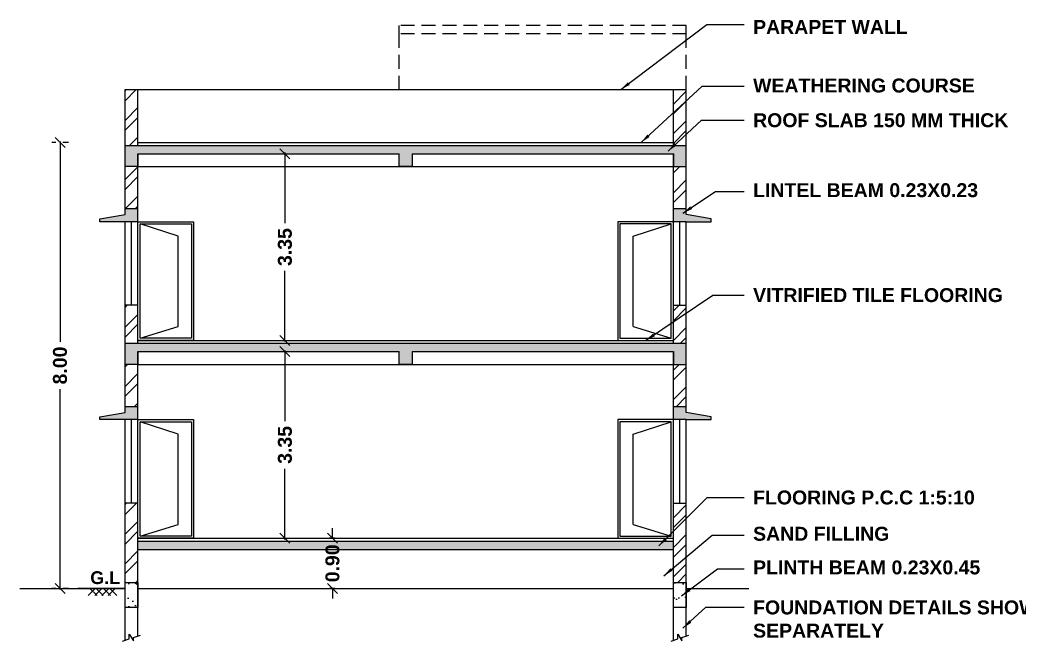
# Model space of a CAD drawing. Header units: metres. Extents: x 5701 to 70840, y 2546 to 3839.
# Drawn here: x 6028.83 to 6046.76, y 2647.17 to 2658.31 of the extents above; entities that cross this region are included whole.
import ezdxf

# ---------------------------------------------------------------- set-up
doc = ezdxf.new("R2010")
doc.units = ezdxf.units.M
doc.header["$PDMODE"] = 34
doc.linetypes.add('DOT2', pattern=[0.125, 0, -0.125])
doc.linetypes.add('HIDDEN', pattern=[0.375, 0.25, -0.125])
for name, color, linetype in [('BLK_3_FLR_0_REGULAR_ROOM_1', 7, 'Continuous'), ('BLK_3_FLR_1_REGULAR_ROOM_1', 7, 'Continuous'), ('BLK_3_HT_OF_BLDG', 7, 'Continuous'), ('BLK_3_PLINTH_HEIGHT', 7, 'Continuous')]:
    doc.layers.add(name, color=color, linetype=linetype)
doc.styles.get("Standard").update_dxf_attribs({"font": 'arialbd.ttf'})
doc.dimstyles.get("Standard").update_dxf_attribs({"dimtxt": 0.18, "dimasz": 0.18, "dimexe": 0.18, "dimexo": 0.0625, "dimgap": 0.09, "dimtad": 0, "dimtih": 1, "dimtoh": 1, "dimdec": 4, "dimzin": 0, "dimdsep": 46, "dimtxsty": 'Standard', "dimcen": 0.09, "dimsd1": 1, "dimsd2": 1, "dimadec": 0, "dimazin": 0, "dimtfac": 1, "dimtdec": 4, "dimtofl": 0, "dimtmove": 0, "dimatfit": 3, "dimfxl": 0, "dimtolj": 1, "dimtzin": 0, "dimarcsym": 0})
doc.dimstyles.new('STANDARD$0', dxfattribs={"dimtxt": 0.25, "dimasz": 0.18, "dimexe": 0.15, "dimexo": 0.15, "dimgap": 0.1, "dimtad": 0, "dimzin": 0, "dimdsep": 46, "dimtxsty": 'Standard', "dimblk": 'OBLIQUE', "dimcen": 0.0625, "dimdle": 0.02, "dimadec": 0, "dimazin": 0, "dimtfac": 1, "dimtix": 1, "dimtofl": 0, "dimtmove": 2, "dimatfit": 3, "dimldrblk": 'OBLIQUE', "dimfxl": 0, "dimtolj": 1, "dimtzin": 0, "dimarcsym": 0})
pattern_1 = [(50, (-13325.0825, -33896.01918), (0.286904073, -0.025100854), [0.03, -0.33]), (355, (-13325.0825, -33896.01918), (-0.0555005334, 0.3008768535), [0.024, -0.264]), (100.45144446, (-13325.0586, -33896.02127), (0.2314035387, 0.2757759964), [0.0254960768, -0.2804568448]), (46.1842, (-13325.0825, -33895.93918), (0.4268965323, -0.0662077123), [0.045, -0.495]), (96.6356355, (-13325.04692, -33895.9447), (0.3738647783, 0.3896474403), [0.038244137, -0.420685504]), (351.184164, (-13325.0825, -33895.93918), (0.373864778, 0.38964744), [0.036, -0.3960000004]), (21, (-13325.0425, -33895.95918), (0.2387628208, -0.1610475563), [0.03, -0.33]), (326, (-13325.0425, -33895.95918), (0.0973261328, 0.290060018), [0.024, -0.264]), (71.45144474, (-13325.0226, -33895.9726), (0.3360889507, 0.1290124611), [0.025496076, -0.2804568448]), (37.5, (-13325.0825, -33896.01918), (0.00486394213, 0.13315754153), [0, -0.2608, 0, -0.268, 0, -0.265]), (7.5, (-13325.0825, -33896.01918), (0.105227815, 0.15776468475), [0, -0.1528, 0, -0.2548, 0, -0.101]), (327.5, (-13325.1717, -33896.01918), (0.21352897447, -0.0090219487), [0, -0.1, 0, -0.312, 0, -0.414]), (317.5, (-13325.2117, -33896.01918), (0.2332744677, 0.0400419929), [0, -0.13, 0, -0.2072, 0, -0.294])]
pattern_2 = [(50, (-13325.0825, -33896.0192), (0.573808146, -0.050201708), [0.06, -0.66]), (355, (-13325.0825, -33896.0192), (-0.111001067, 0.601753707), [0.048, -0.528]), (100.4514445, (-13325.0347, -33896.02336), (0.4628070774, 0.551551993), [0.050992154, -0.56091369]), (46.1842, (-13325.0825, -33895.8592), (0.853793065, -0.132415425), [0.09, -0.99]), (96.6356355, (-13325.01135, -33895.8702), (0.747729557, 0.77929488), [0.076488274, -0.841371008]), (351.184164, (-13325.0825, -33895.8592), (0.747729556, 0.77929488), [0.072, -0.792]), (21, (-13325.0025, -33895.8992), (0.4775256417, -0.3220951125), [0.06, -0.66]), (326, (-13325.0025, -33895.8992), (0.1946522655, 0.580120036), [0.048, -0.528]), (71.4514447, (-13324.9627, -33895.926), (0.6721779014, 0.258024922), [0.050992152, -0.56091369]), (37.5, (-13325.0825, -33896.01918), (0.0097278843, 0.2663150831), [0, -0.5216, 0, -0.536, 0, -0.53]), (7.5, (-13325.0825, -33896.01918), (0.21045563, 0.3155293695), [0, -0.3056, 0, -0.5096, 0, -0.202]), (327.5, (-13325.2609, -33896.01918), (0.4270579489, -0.0180438974), [0, -0.2, 0, -0.624, 0, -0.828]), (317.5, (-13325.3409, -33896.01918), (0.4665489355, 0.080083986), [0, -0.26, 0, -0.4144, 0, -0.588])]
pattern_3 = [(50, (-13325.0825, -33892.46918), (0.286904073, -0.025100854), [0.03, -0.33]), (355, (-13325.0825, -33892.46918), (-0.0555005334, 0.3008768535), [0.024, -0.264]), (100.45144446, (-13325.0586, -33892.47127), (0.2314035387, 0.2757759964), [0.0254960768, -0.2804568448]), (46.1842, (-13325.0825, -33892.38918), (0.4268965323, -0.0662077123), [0.045, -0.495]), (96.6356355, (-13325.04692, -33892.3947), (0.3738647783, 0.3896474403), [0.038244137, -0.420685504]), (351.184164, (-13325.0825, -33892.38918), (0.373864778, 0.38964744), [0.036, -0.3960000004]), (21, (-13325.0425, -33892.40918), (0.2387628208, -0.1610475563), [0.03, -0.33]), (326, (-13325.0425, -33892.40918), (0.0973261328, 0.290060018), [0.024, -0.264]), (71.45144474, (-13325.0226, -33892.4226), (0.3360889507, 0.1290124611), [0.025496076, -0.2804568448]), (37.5, (-13325.0825, -33892.46918), (0.00486394213, 0.13315754153), [0, -0.2608, 0, -0.268, 0, -0.265]), (7.5, (-13325.0825, -33892.46918), (0.105227815, 0.15776468475), [0, -0.1528, 0, -0.2548, 0, -0.101]), (327.5, (-13325.1717, -33892.46918), (0.21352897447, -0.0090219487), [0, -0.1, 0, -0.312, 0, -0.414]), (317.5, (-13325.2117, -33892.46918), (0.2332744677, 0.0400419929), [0, -0.13, 0, -0.2072, 0, -0.294])]

# ---------------------------------------------------------------- blocks, each defined once
blk = doc.blocks.new('sed')
for p, q in [((8755.637, 37479.925), (8754.788, 37479.925)), ((8755.102, 37479.925), (8754.975, 37479.799)), ((8755.008, 37479.925), (8755.135, 37479.799)), ((8755.219, 37479.925), (8755.093, 37479.799)), ((8755.121, 37479.925), (8755.247, 37479.799)), ((8755.347, 37479.925), (8755.22, 37479.799)), ((8755.249, 37479.925), (8755.375, 37479.799)), ((8755.459, 37479.925), (8755.333, 37479.799)), ((8755.366, 37479.925), (8755.492, 37479.799))]:
    blk.add_line(p, q)
blk = doc.blocks.new('_Oblique')
at = {"color": 0, "linetype": 'ByBlock', "lineweight": -2}
blk.add_line((-0.5, -0.5), (0.5, 0.5), dxfattribs=at)
blk = doc.blocks.new('*D34')
at = {"layer": 'BLK_3_HT_OF_BLDG', "color": 0, "linetype": 'DOT2', "lineweight": -2}
for p, q in [((6029.702, 2656.112), (6029.402, 2656.112)), ((6029.702, 2648.112), (6029.402, 2648.112))]:
    blk.add_line(p, q, dxfattribs=at)
at = {"layer": 'BLK_3_HT_OF_BLDG', "color": 0, "lineweight": -2}
for p, q in [((6029.552, 2656.132), (6029.552, 2652.536)), ((6029.552, 2648.092), (6029.552, 2651.687))]:
    blk.add_line(p, q, dxfattribs=at)
at = {"layer": 'Defpoints', "color": 0}
for p in [(6032.108, 2656.112), (6029.552, 2648.112), (6032.108, 2648.112)]:
    blk.add_point(p, dxfattribs=at)
at = {"layer": 'BLK_3_HT_OF_BLDG', "color": 0, "lineweight": -2, "xscale": 0.18, "yscale": 0.18, "zscale": 0.18}
for p, rotation in [((6029.552, 2656.112), 90), ((6029.552, 2648.112), 270)]:
    blk.add_blockref('_Oblique', p, dxfattribs=dict(at, rotation=rotation))
at = {"layer": 'BLK_3_HT_OF_BLDG', "color": 0, "insert": (6029.552, 2652.112), "char_height": 0.25, "attachment_point": 5, "rotation": 90}
blk.add_mtext('\\A1;8.00', dxfattribs=at)
blk = doc.blocks.new('*D59')
at = {"layer": 'BLK_3_FLR_1_REGULAR_ROOM_1', "color": 0, "lineweight": -2}
for p, q in [((6033.587, 2655.932), (6033.587, 2654.665)), ((6033.587, 2652.542), (6033.587, 2653.809))]:
    blk.add_line(p, q, dxfattribs=at)
at = {"layer": 'BLK_3_FLR_1_REGULAR_ROOM_1', "color": 0, "linetype": 'DOT2', "lineweight": -2}
for p, q in [((6033.587, 2655.912), (6033.737, 2655.912)), ((6033.587, 2652.562), (6033.737, 2652.562))]:
    blk.add_line(p, q, dxfattribs=at)
at = {"layer": 'Defpoints', "color": 0}
for p in [(6033.587, 2655.912), (6033.587, 2652.562), (6033.587, 2652.562)]:
    blk.add_point(p, dxfattribs=at)
at = {"layer": 'BLK_3_FLR_1_REGULAR_ROOM_1', "color": 0, "lineweight": -2, "xscale": 0.18, "yscale": 0.18, "zscale": 0.18}
for p, rotation in [((6033.587, 2655.912), 90), ((6033.587, 2652.562), 270)]:
    blk.add_blockref('_Oblique', p, dxfattribs=dict(at, rotation=rotation))
at = {"layer": 'BLK_3_FLR_1_REGULAR_ROOM_1', "color": 0, "insert": (6033.587, 2654.237), "char_height": 0.25, "attachment_point": 5, "rotation": 90}
blk.add_mtext('\\A1;3.35', dxfattribs=at)
blk = doc.blocks.new('*D60')
at = {"layer": 'BLK_3_FLR_0_REGULAR_ROOM_1', "color": 0, "lineweight": -2}
for p, q in [((6033.587, 2652.382), (6033.587, 2651.115)), ((6033.587, 2648.992), (6033.587, 2650.259))]:
    blk.add_line(p, q, dxfattribs=at)
at = {"layer": 'BLK_3_FLR_0_REGULAR_ROOM_1', "color": 0, "linetype": 'DOT2', "lineweight": -2}
for p, q in [((6033.587, 2652.362), (6033.737, 2652.362)), ((6033.587, 2649.012), (6033.737, 2649.012))]:
    blk.add_line(p, q, dxfattribs=at)
at = {"layer": 'Defpoints', "color": 0}
for p in [(6033.587, 2652.362), (6033.587, 2649.012), (6033.587, 2649.012)]:
    blk.add_point(p, dxfattribs=at)
at = {"layer": 'BLK_3_FLR_0_REGULAR_ROOM_1', "color": 0, "lineweight": -2, "xscale": 0.18, "yscale": 0.18, "zscale": 0.18}
for p, rotation in [((6033.587, 2652.362), 90), ((6033.587, 2649.012), 270)]:
    blk.add_blockref('_Oblique', p, dxfattribs=dict(at, rotation=rotation))
at = {"layer": 'BLK_3_FLR_0_REGULAR_ROOM_1', "color": 0, "insert": (6033.587, 2650.687), "char_height": 0.25, "attachment_point": 5, "rotation": 90}
blk.add_mtext('\\A1;3.35', dxfattribs=at)
blk = doc.blocks.new('*D61')
at = {"layer": 'BLK_3_PLINTH_HEIGHT', "color": 0, "lineweight": -2}
for p, q in [((6034.44, 2649.012), (6034.44, 2649.192)), ((6034.44, 2648.112), (6034.44, 2647.932))]:
    blk.add_line(p, q, dxfattribs=at)
at = {"layer": 'BLK_3_PLINTH_HEIGHT', "color": 0, "linetype": 'DOT2', "lineweight": -2}
for p, q in [((6034.485, 2649.012), (6034.29, 2649.012)), ((6034.485, 2648.112), (6034.29, 2648.112))]:
    blk.add_line(p, q, dxfattribs=at)
at = {"layer": 'Defpoints', "color": 0}
for p in [(6034.635, 2649.012), (6034.44, 2648.112), (6034.635, 2648.112)]:
    blk.add_point(p, dxfattribs=at)
at = {"layer": 'BLK_3_PLINTH_HEIGHT', "color": 0, "lineweight": -2, "xscale": 0.18, "yscale": 0.18, "zscale": 0.18}
for p, rotation in [((6034.44, 2649.012), 270), ((6034.44, 2648.112), 90)]:
    blk.add_blockref('_Oblique', p, dxfattribs=dict(at, rotation=rotation))
at = {"layer": 'BLK_3_PLINTH_HEIGHT', "color": 0, "insert": (6034.44, 2648.562), "char_height": 0.25, "attachment_point": 5, "rotation": 90}
blk.add_mtext('\\A1;0.90', dxfattribs=at)

msp = doc.modelspace()

# ---------------------------------------------------------------- hatches: boundary and pattern name
h = msp.add_hatch()
h.set_pattern_fill('ANSI32', color=6)
h.set_pattern_definition([(45, (-13325.0825, -33895.2442), (-0.265165043, 0.265165043), []), (45, (-13324.90572, -33895.2442), (-0.265165043, 0.265165043), [])])
h.paths.add_polyline_path([(6040.78829, 2657.06153), (6040.55829, 2657.06153), (6040.55829, 2656.06153), (6040.78829, 2656.06153)])
h.paths.add_polyline_path([(6030.94829, 2657.06153), (6030.71829, 2657.06153), (6030.71829, 2656.06153), (6030.94829, 2656.06153)])
h.paths.add_polyline_path([(6030.94829, 2655.68153), (6030.71829, 2655.68153), (6030.71829, 2654.92153), (6030.94829, 2654.92153)])
h.paths.add_polyline_path([(6040.78829, 2655.68153), (6040.55829, 2655.68153), (6040.55829, 2654.92153), (6040.78829, 2654.92153)])
h.paths.add_polyline_path([(6040.78829, 2653.19153), (6040.55829, 2653.19153), (6040.55829, 2652.56153), (6040.55829, 2652.51153), (6040.78829, 2652.51153)])
h.paths.add_polyline_path([(6040.78829, 2652.13153), (6040.55829, 2652.13153), (6040.55829, 2651.37153), (6040.78829, 2651.37153)])
h.paths.add_polyline_path([(6030.94829, 2652.13153), (6030.71829, 2652.13153), (6030.71829, 2651.37153), (6030.94829, 2651.37153)])
h.paths.add_polyline_path([(6030.94829, 2653.19153), (6030.71829, 2653.19153), (6030.71829, 2652.51153), (6030.94829, 2652.51153)])
h.paths.add_polyline_path([(6030.94829, 2649.64153), (6030.71829, 2649.64153), (6030.71829, 2648.22001), (6030.94829, 2648.22001)])
h.paths.add_polyline_path([(6040.78829, 2649.64153), (6040.55829, 2649.64153), (6040.55829, 2649.01153), (6040.55829, 2648.22001), (6040.78829, 2648.22001)])
h = msp.add_hatch()
h.set_pattern_fill('AR-CONC', color=3, scale=0.04)
h.set_pattern_definition(pattern_3)
h.paths.add_polyline_path([(6035.63829, 2655.91153), (6035.63829, 2655.68153), (6035.86829, 2655.68153), (6035.86829, 2655.91153), (6040.55829, 2655.91153), (6040.55829, 2655.68153), (6040.78829, 2655.68153), (6040.78829, 2656.06153), (6040.55829, 2656.06153), (6030.71829, 2656.06153), (6030.71829, 2655.68153), (6030.94829, 2655.68153), (6030.94829, 2655.91153)])
h = msp.add_hatch()
h.set_pattern_fill('AR-CONC', color=3, scale=0.04)
h.set_pattern_definition(pattern_3)
h.paths.add_polyline_path([(6030.71829, 2654.82023), (6030.26829, 2654.74153), (6030.26829, 2654.69153), (6030.71829, 2654.69153)])
h.paths.add_polyline_path([(6041.23329, 2654.74153), (6040.78829, 2654.81935), (6040.78829, 2654.69153), (6041.23329, 2654.69153)])
h = msp.add_hatch()
h.set_pattern_fill('AR-CONC', color=3, scale=0.04)
h.set_pattern_definition(pattern_3)
h.paths.add_polyline_path([(6030.94829, 2654.92153), (6030.71829, 2654.92153), (6030.71829, 2654.69153), (6030.94829, 2654.69153)])
h.paths.add_polyline_path([(6040.78829, 2654.92153), (6040.55829, 2654.92153), (6040.55829, 2654.69153), (6040.78829, 2654.69153)])
h = msp.add_hatch()
h.set_pattern_fill('AR-CONC', color=3, scale=0.04)
h.set_pattern_definition(pattern_1)
h.paths.add_polyline_path([(6035.63829, 2652.36153), (6035.63829, 2652.13153), (6035.86829, 2652.13153), (6035.86829, 2652.36153), (6040.55829, 2652.36153), (6040.55829, 2652.13153), (6040.78829, 2652.13153), (6040.78829, 2652.51153), (6040.55829, 2652.51153), (6030.71829, 2652.51153), (6030.71829, 2652.13153), (6030.94829, 2652.13153), (6030.94829, 2652.36153)])
h = msp.add_hatch()
h.set_pattern_fill('AR-CONC', color=3, scale=0.04)
h.set_pattern_definition(pattern_1)
h.paths.add_polyline_path([(6030.94829, 2651.37153), (6030.71829, 2651.37153), (6030.71829, 2651.14153), (6030.94829, 2651.14153)])
h.paths.add_polyline_path([(6040.78829, 2651.37153), (6040.55829, 2651.37153), (6040.55829, 2651.14153), (6040.78829, 2651.14153)])
h = msp.add_hatch()
h.set_pattern_fill('AR-CONC', color=3, scale=0.04)
h.set_pattern_definition(pattern_1)
h.paths.add_polyline_path([(6030.71829, 2651.27023), (6030.26829, 2651.19153), (6030.26829, 2651.14153), (6030.71829, 2651.14153)])
h.paths.add_polyline_path([(6041.23329, 2651.19153), (6040.78829, 2651.26935), (6040.78829, 2651.14153), (6041.23329, 2651.14153)])
h = msp.add_hatch()
h.set_pattern_fill('AR-CONC', color=3, scale=0.04)
h.set_pattern_definition(pattern_1)
h.paths.add_polyline_path([(6030.94829, 2648.96153), (6030.94829, 2648.81153), (6040.55829, 2648.81153), (6040.55829, 2648.96153)])
h = msp.add_hatch()
h.set_pattern_fill('AR-CONC', color=3, scale=0.08)
h.set_pattern_definition(pattern_2)
h.paths.add_polyline_path([(6030.94829, 2648.22001), (6030.71829, 2648.22001), (6030.71829, 2647.77001), (6030.94829, 2647.77001)])
h = msp.add_hatch()
h.set_pattern_fill('AR-CONC', color=3, scale=0.08)
h.set_pattern_definition(pattern_2)
h.paths.add_polyline_path([(6040.78829, 2648.22001), (6040.55829, 2648.22001), (6040.55829, 2647.77001), (6040.78829, 2647.77001)])

# ---------------------------------------------------------------- linework, layer by layer
at = {"linetype": 'HIDDEN'}
for p, q in [((6040.78829, 2658.21153), (6035.63829, 2658.21153)), ((6035.63829, 2658.06153), (6035.63829, 2658.21153)), ((6040.78829, 2658.06153), (6040.78829, 2658.21153)), ((6040.78829, 2658.06153), (6035.63829, 2658.06153)), ((6035.63829, 2657.06153), (6035.63829, 2658.06153)), ((6040.78829, 2657.06153), (6040.78829, 2658.06153))]:
    msp.add_line(p, q, dxfattribs=at)
for p, q in [((6030.71829, 2654.82023), (6030.71829, 2657.06153)), ((6030.71829, 2657.06153), (6040.78829, 2657.06153)), ((6030.94829, 2656.0605), (6030.94829, 2657.06153)), ((6040.55829, 2656.06153), (6040.55829, 2657.06153)), ((6040.78829, 2654.81935), (6040.78829, 2657.06153)), ((6030.71829, 2656.06153), (6040.55829, 2656.06153)), ((6030.94829, 2656.11153), (6040.55829, 2656.11153)), ((6040.55829, 2656.06153), (6040.78829, 2656.06153)), ((6030.94829, 2652.51153), (6030.94829, 2655.91153)), ((6030.94829, 2655.91153), (6035.63829, 2655.91153)), ((6030.94829, 2655.91153), (6030.94829, 2655.68153)), ((6035.86829, 2655.91153), (6040.55829, 2655.91153)), ((6040.55829, 2652.51153), (6040.55829, 2655.91297)), ((6040.55829, 2655.91153), (6040.55829, 2655.68153)), ((6030.94829, 2655.68153), (6030.71829, 2655.68153)), ((6030.94829, 2655.68153), (6040.55829, 2655.68153)), ((6040.55829, 2655.68153), (6040.78829, 2655.68153)), ((6030.26829, 2654.74153), (6030.71829, 2654.82023)), ((6030.94829, 2654.92153), (6030.71829, 2654.92153)), ((6040.78829, 2654.92153), (6040.55829, 2654.92153)), ((6041.23329, 2654.74153), (6040.78829, 2654.81935)), ((6030.26829, 2654.69153), (6030.26829, 2654.74153)), ((6030.71829, 2654.69153), (6030.26829, 2654.69153)), ((6030.71829, 2651.27023), (6030.71829, 2654.69153)), ((6030.94829, 2654.69153), (6030.71829, 2654.69153)), ((6030.83329, 2653.19153), (6030.83329, 2654.69153)), ((6031.67106, 2654.43099), (6030.98829, 2654.65153)), ((6039.83551, 2654.43099), (6040.51829, 2654.65153)), ((6040.78829, 2654.69153), (6040.55829, 2654.69153)), ((6040.67329, 2653.19153), (6040.67329, 2654.69153)), ((6040.78329, 2654.69153), (6041.23329, 2654.69153)), ((6040.78829, 2651.26935), (6040.78829, 2654.69153)), ((6041.23329, 2654.69153), (6041.23329, 2654.74153)), ((6031.67106, 2652.80917), (6031.67106, 2654.43099)), ((6039.83551, 2652.80917), (6039.83551, 2654.43099)), ((6030.94829, 2653.19153), (6030.71829, 2653.19153)), ((6040.55829, 2653.19153), (6040.78829, 2653.19153)), ((6030.98829, 2652.60153), (6031.67106, 2652.80917)), ((6039.83551, 2652.80917), (6040.51829, 2652.60153)), ((6030.71829, 2652.51153), (6040.55829, 2652.51153)), ((6030.94829, 2652.56153), (6040.55829, 2652.56153)), ((6040.55829, 2652.51153), (6040.78829, 2652.51153)), ((6030.94829, 2647.25579), (6030.94829, 2652.36153)), ((6030.94829, 2652.36153), (6035.63829, 2652.36153)), ((6030.94829, 2652.36153), (6030.94829, 2652.13153)), ((6035.86829, 2652.36153), (6040.55829, 2652.36153)), ((6040.55829, 2647.18228), (6040.55829, 2652.36153)), ((6040.55829, 2652.36153), (6040.55829, 2652.13153)), ((6030.94829, 2652.13153), (6030.71829, 2652.13153)), ((6030.94829, 2652.13153), (6040.55829, 2652.13153)), ((6040.55829, 2652.13153), (6040.78829, 2652.13153)), ((6030.94829, 2651.37153), (6030.71829, 2651.37153)), ((6040.78829, 2651.37153), (6040.55829, 2651.37153)), ((6030.26829, 2651.19153), (6030.71829, 2651.27023)), ((6030.26829, 2651.14153), (6030.26829, 2651.19153)), ((6041.23329, 2651.19153), (6040.78829, 2651.26935)), ((6041.23329, 2651.14153), (6041.23329, 2651.19153)), ((6030.71829, 2651.14153), (6030.26829, 2651.14153)), ((6030.71829, 2647.18228), (6030.71829, 2651.14153)), ((6030.94829, 2651.14153), (6030.71829, 2651.14153)), ((6030.83329, 2649.64153), (6030.83329, 2651.14153)), ((6031.67106, 2650.88099), (6030.98829, 2651.10153)), ((6039.83551, 2650.88099), (6040.51829, 2651.10153)), ((6040.78829, 2651.14153), (6040.55829, 2651.14153)), ((6040.67329, 2649.64153), (6040.67329, 2651.14153)), ((6040.78329, 2651.14153), (6041.23329, 2651.14153)), ((6040.78829, 2647.25579), (6040.78829, 2651.14153)), ((6031.67106, 2649.25917), (6031.67106, 2650.88099)), ((6039.83551, 2649.25917), (6039.83551, 2650.88099)), ((6030.94829, 2649.64153), (6030.71829, 2649.64153)), ((6040.55829, 2649.64153), (6040.78829, 2649.64153)), ((6030.98829, 2649.05153), (6031.67106, 2649.25917)), ((6039.83551, 2649.25917), (6040.51829, 2649.05153)), ((6030.94829, 2649.01153), (6040.55829, 2649.01153)), ((6030.94829, 2648.96153), (6040.55829, 2648.96153)), ((6030.94829, 2648.81153), (6040.55829, 2648.81153)), ((6028.83313, 2648.11153), (6030.71829, 2648.11153)), ((6030.94829, 2648.11153), (6040.55829, 2648.11153)), ((6040.78829, 2648.11153), (6041.91088, 2648.11153)), ((6030.79497, 2647.20679), (6030.79497, 2647.28926)), ((6030.79497, 2647.28926), (6030.87043, 2647.16993)), ((6030.86721, 2647.22988), (6030.99619, 2647.27111)), ((6040.63497, 2647.20679), (6040.63497, 2647.28926)), ((6040.63497, 2647.28926), (6040.71043, 2647.16993)), ((6040.70721, 2647.22988), (6040.83619, 2647.27111)), ((6030.67344, 2647.16795), (6030.79497, 2647.20679)), ((6030.87043, 2647.16993), (6030.86721, 2647.22988)), ((6040.51344, 2647.16795), (6040.63497, 2647.20679)), ((6040.71043, 2647.16993), (6040.70721, 2647.22988))]:
    msp.add_line(p, q)
for points in [[(6035.86829, 2655.91153), (6035.86829, 2655.68153), (6035.63829, 2655.68153), (6035.63829, 2655.91153)], [(6035.86829, 2652.36153), (6035.86829, 2652.13153), (6035.63829, 2652.13153), (6035.63829, 2652.36153)]]:
    msp.add_lwpolyline(points)
for points in [[(6031.94829, 2652.56153), (6030.94829, 2652.56153), (6030.94829, 2654.69153), (6031.94829, 2654.69153)], [(6031.90829, 2652.60153), (6030.98829, 2652.60153), (6030.98829, 2654.65153), (6031.90829, 2654.65153)], [(6039.55829, 2652.56153), (6040.55829, 2652.56153), (6040.55829, 2654.69153), (6039.55829, 2654.69153)], [(6039.59829, 2652.60153), (6040.51829, 2652.60153), (6040.51829, 2654.65153), (6039.59829, 2654.65153)], [(6031.94829, 2649.01153), (6030.94829, 2649.01153), (6030.94829, 2651.14153), (6031.94829, 2651.14153)], [(6031.90829, 2649.05153), (6030.98829, 2649.05153), (6030.98829, 2651.10153), (6031.90829, 2651.10153)], [(6039.55829, 2649.01153), (6040.55829, 2649.01153), (6040.55829, 2651.14153), (6039.55829, 2651.14153)], [(6039.59829, 2649.05153), (6040.51829, 2649.05153), (6040.51829, 2651.10153), (6039.59829, 2651.10153)], [(6030.94829, 2647.77001), (6030.71829, 2647.77001), (6030.71829, 2648.22001), (6030.94829, 2648.22001)], [(6040.78829, 2647.77001), (6040.55829, 2647.77001), (6040.55829, 2648.22001), (6040.78829, 2648.22001)]]:
    msp.add_lwpolyline(points, close=True)

# ---------------------------------------------------------------- block references
msp.add_blockref('sed', (-2724.91865, -34831.8133))

# ---------------------------------------------------------------- texts
at = {"attachment_point": 1}
for s, width, heights, insert, char_height in [('PARAPET WALL', 7.2702688, [0], (6041.98658, 2658.31164), 0.25), ('WEATHERING COURSE', 7.2702688, [0], (6041.98658, 2657.26093), 0.25), ('ROOF SLAB 150 MM THICK', 7.2702688, [0], (6041.98658, 2656.63813), 0.25), ('LINTEL BEAM 0.23X0.23', 7.2702688, [0], (6041.98658, 2655.38294), 0.25), ('VITRIFIED TILE FLOORING', 7.2702688, [0], (6041.98658, 2653.49973), 0.25), ('FLOORING P.C.C 1:5:10', 7.2702688, [0], (6041.98658, 2649.86864), 0.25), ('SAND FILLING', 7.2702688, [0], (6041.98658, 2649.21745), 0.25), ('PLINTH BEAM 0.23X0.45', 7.2702688, [0], (6041.98658, 2648.61376), 0.25), ('G.L', 1.8961097, [0], (6030.09402, 2648.42013), 0.23), ('\\pt6.75;FOUNDATION DETAILS SHOWN SEPARATELY', 7.2702688, [0.9821], (6041.98658, 2647.89575), 0.25)]:
    msp.add_mtext_dynamic_manual_height_columns(s, width=width, gutter_width=1, heights=heights, dxfattribs=dict(at, insert=insert, char_height=char_height))

# ---------------------------------------------------------------- dimensions: what is measured, and where the dimension line sits
at = {"layer": 'BLK_3_FLR_0_REGULAR_ROOM_1', "color": 4}
dim = msp.add_linear_dim(base=(6033.58687, 2649.01153), p1=(6033.58687, 2652.36153), p2=(6033.58687, 2649.01153), angle=90, dimstyle='STANDARD$0', dxfattribs=at)
dim.commit()
dim.dimension.update_dxf_attribs({"geometry": '*D60', "text_midpoint": (6033.58687, 2650.68653)})
at = {"layer": 'BLK_3_FLR_1_REGULAR_ROOM_1', "color": 4}
dim = msp.add_linear_dim(base=(6033.58687, 2652.56153), p1=(6033.58687, 2655.91153), p2=(6033.58687, 2652.56153), angle=90, dimstyle='STANDARD$0', dxfattribs=at)
dim.commit()
dim.dimension.update_dxf_attribs({"geometry": '*D59', "text_midpoint": (6033.58687, 2654.23653)})
at = {"layer": 'BLK_3_HT_OF_BLDG', "color": 5}
dim = msp.add_linear_dim(base=(6029.55243, 2648.11153), p1=(6032.10758, 2656.11153), p2=(6032.10758, 2648.11153), angle=90, dimstyle='STANDARD$0', dxfattribs=at)
dim.commit()
dim.dimension.update_dxf_attribs({"geometry": '*D34', "text_midpoint": (6029.55243, 2652.11153)})
at = {"layer": 'BLK_3_PLINTH_HEIGHT'}
dim = msp.add_linear_dim(base=(6034.43954, 2648.11153), p1=(6034.63522, 2649.01153), p2=(6034.63522, 2648.11153), angle=90, dimstyle='STANDARD$0', dxfattribs=at)
dim.commit()
dim.dimension.update_dxf_attribs({"geometry": '*D61', "text_midpoint": (6034.43954, 2648.56153)})

# ---------------------------------------------------------------- leaders
for points in [[(6039.61248, 2657.06153), (6041.1579, 2658.23305), (6041.82767, 2658.23305)], [(6039.97599, 2656.11153), (6041.07499, 2657.12102), (6041.82767, 2657.12102)], [(6040.4629, 2655.96026), (6041.06301, 2656.51498), (6041.82767, 2656.51498)], [(6040.72497, 2654.8432), (6041.31123, 2655.23405), (6041.82767, 2655.23405)], [(6040.05829, 2652.56153), (6041.26684, 2653.37139), (6041.82767, 2653.37139)], [(6040.29277, 2648.87444), (6041.1598, 2649.74175), (6041.82767, 2649.74175)], [(6040.38468, 2648.33627), (6041.25383, 2649.0681), (6041.82767, 2649.0681)], [(6040.70085, 2647.98003), (6041.34695, 2648.46339), (6041.82767, 2648.46339)], [(6040.72867, 2647.3978), (6041.13636, 2647.77627), (6041.82767, 2647.77627)]]:
    msp.add_leader(points, dimstyle='Standard', override={"dimgap": 0.09, "dimtad": 0})

doc.saveas('drawing.dxf')
